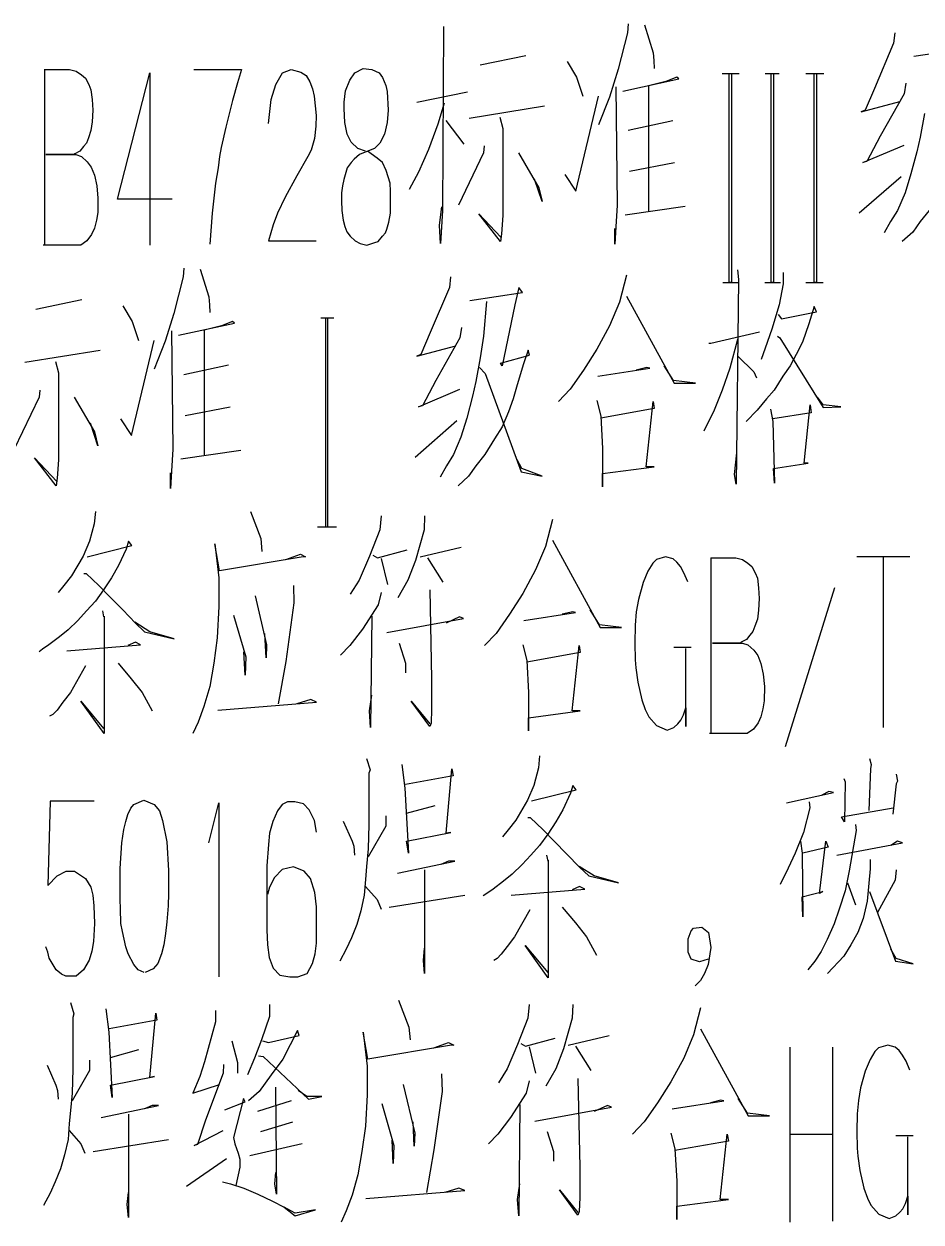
# Model space of a CAD drawing. Extents: x 0 to 2376, y 0 to 3364.
# Drawn here: x 1775.2 to 1856, y 3142.8 to 3250.7 of the extents above; entities that cross this region are included whole.
import ezdxf

# ---------------------------------------------------------------- set-up
doc = ezdxf.new("R2010")
doc.units = 0
doc.header["$MEASUREMENT"] = 0
doc.layers.add('6', color=7, linetype='Continuous')
doc.layers.add('8', color=7, linetype='Continuous')

# ---------------------------------------------------------------- blocks, each defined once
blk = doc.blocks.new('BLKENT139')
at = {"layer": '8', "color": 2, "linetype": 'Continuous'}
for p, q in [((1812.99, 3250.48), (1812.89, 3233.93)), ((1829.57, 3249.93), (1828.73, 3246.64)), ((1829.62, 3250.72), (1829.57, 3249.93)), ((1831.08, 3250.64), (1831.87, 3248.13)), ((1853.62, 3249.93), (1853.52, 3248.99)), ((1853.52, 3248.99), (1851.79, 3244.91)), ((1816.29, 3247.03), (1820.42, 3247.89)), ((1831.87, 3248.13), (1831.92, 3247.42)), ((1855.35, 3247.81), (1860.1, 3248.52)), ((1777.05, 3246.63), (1779.32, 3246.63)), ((1777.1, 3230.79), (1777.1, 3246.63)), ((1779.32, 3246.63), (1779.92, 3246.47)), ((1790.51, 3246.63), (1794.82, 3246.63)), ((1794.82, 3246.63), (1794.46, 3245.43)), ((1798.51, 3246.31), (1799.27, 3246.63)), ((1799.27, 3246.63), (1800.16, 3246.39)), ((1805.02, 3246.31), (1805.75, 3246.71)), ((1805.75, 3246.71), (1806.54, 3246.63)), ((1806.54, 3246.63), (1807.19, 3246.31)), ((1824.13, 3247.34), (1824.97, 3245.93)), ((1828.73, 3246.64), (1827.95, 3244.13)), ((1831.92, 3247.42), (1831.97, 3246.72)), ((1779.92, 3246.47), (1780.39, 3246.15)), ((1780.39, 3246.15), (1780.76, 3245.83)), ((1780.76, 3245.83), (1781.05, 3245.27)), ((1783.63, 3234.95), (1786.56, 3246.31)), ((1786.56, 3246.31), (1786.56, 3230.79)), ((1797.91, 3245.27), (1798.51, 3246.31)), ((1800.16, 3246.39), (1800.63, 3246.07)), ((1800.63, 3246.07), (1800.97, 3245.51)), ((1800.97, 3245.51), (1801.2, 3244.87)), ((1804.18, 3244.71), (1804.55, 3245.67)), ((1804.55, 3245.67), (1805.02, 3246.31)), ((1807.19, 3246.31), (1807.5, 3245.91)), ((1807.5, 3245.91), (1807.79, 3245.19)), ((1824.97, 3245.93), (1825.54, 3244.21)), ((1829.15, 3244.68), (1834.17, 3245.77)), ((1833.02, 3245.54), (1831.45, 3245.15)), ((1834.01, 3245.93), (1833.02, 3245.54)), ((1834.17, 3245.77), (1834.01, 3245.93)), ((1839.61, 3246.23), (1838.09, 3246.23)), ((1838.72, 3227.43), (1838.72, 3246.23)), ((1838.93, 3246.23), (1838.93, 3227.43)), ((1843.22, 3246.23), (1841.96, 3246.23)), ((1842.48, 3227.43), (1842.48, 3246.23)), ((1842.69, 3246.23), (1842.69, 3227.43)), ((1847.24, 3246.23), (1845.62, 3246.23)), ((1846.35, 3227.43), (1846.35, 3246.23)), ((1846.56, 3246.23), (1846.56, 3227.43)), ((1781.05, 3245.27), (1781.25, 3244.79)), ((1781.25, 3244.79), (1781.36, 3243.91)), ((1794.46, 3245.43), (1794.01, 3243.83)), ((1797.49, 3243.91), (1797.91, 3245.27)), ((1801.2, 3244.87), (1801.36, 3244.23)), ((1804.05, 3243.67), (1804.18, 3244.71)), ((1807.79, 3245.19), (1807.92, 3244.63)), ((1807.92, 3244.63), (1808, 3242.95)), ((1810.59, 3243.66), (1815.14, 3244.6)), ((1828.52, 3245.07), (1828.63, 3234.4)), ((1831.45, 3245.15), (1831.45, 3233.85)), ((1851.79, 3244.91), (1850.95, 3242.95)), ((1854.46, 3244.44), (1852.31, 3240.6)), ((1854.61, 3245.38), (1854.46, 3244.44)), ((1781.36, 3243.91), (1781.41, 3242.95)), ((1794.01, 3243.83), (1793.39, 3241.43)), ((1797.23, 3241.75), (1797.49, 3243.91)), ((1801.36, 3244.23), (1801.54, 3242.47)), ((1804.05, 3243.11), (1804.05, 3243.67)), ((1813.05, 3243.58), (1812.47, 3241.7)), ((1815.29, 3242.24), (1822.09, 3243.34)), ((1824.91, 3235.66), (1826.95, 3244.21)), ((1827.95, 3244.13), (1826.95, 3241.62)), ((1850.59, 3242.79), (1854.09, 3243.73)), ((1781.41, 3242.95), (1781.36, 3241.91)), ((1801.54, 3242.47), (1801.49, 3241.51)), ((1804.1, 3241.83), (1804.05, 3243.11)), ((1808, 3242.95), (1807.92, 3241.83)), ((1818.06, 3242.32), (1818.33, 3241.3)), ((1850.95, 3242.95), (1850.59, 3242.79)), ((1856.29, 3242.64), (1855.92, 3240.52)), ((1781.36, 3241.91), (1781.25, 3241.11)), ((1793.39, 3241.43), (1792.99, 3239.59)), ((1801.49, 3241.51), (1801.39, 3240.39)), ((1804.31, 3240.79), (1804.1, 3241.83)), ((1807.92, 3241.83), (1807.69, 3240.79)), ((1812.47, 3241.7), (1811.63, 3239.42)), ((1813.2, 3242.01), (1814.82, 3239.89)), ((1818.33, 3241.3), (1818.33, 3233.46)), ((1829.62, 3241.15), (1833.65, 3242.01)), ((1781.02, 3240.47), (1780.84, 3239.99)), ((1781.25, 3241.11), (1781.02, 3240.47)), ((1801.39, 3240.39), (1801.07, 3239.35)), ((1804.68, 3240.07), (1804.31, 3240.79)), ((1805.28, 3239.51), (1804.68, 3240.07)), ((1807.69, 3240.79), (1807.27, 3239.99)), ((1852.31, 3240.6), (1851.11, 3238.32)), ((1855.92, 3240.52), (1855.61, 3239.19)), ((1779.79, 3239.03), (1779.71, 3238.95)), ((1780.26, 3239.27), (1779.79, 3239.03)), ((1780.57, 3239.67), (1780.26, 3239.27)), ((1780.84, 3239.99), (1780.57, 3239.67)), ((1792.99, 3239.59), (1792.84, 3238.79)), ((1801.07, 3239.35), (1800.78, 3238.79)), ((1805.96, 3239.27), (1805.28, 3239.51)), ((1806.4, 3239.35), (1805.44, 3238.95)), ((1807.03, 3238.63), (1806.14, 3239.27)), ((1806.77, 3239.51), (1806.4, 3239.35)), ((1807.27, 3239.99), (1806.77, 3239.51)), ((1811.63, 3239.42), (1810.74, 3237.38)), ((1816.6, 3239.11), (1814.35, 3234.4)), ((1816.65, 3239.73), (1816.6, 3239.11)), ((1819.74, 3239.11), (1821.57, 3235.97)), ((1850.74, 3238.24), (1854.46, 3239.81)), ((1855.61, 3239.19), (1855.08, 3237.22)), ((1779.71, 3238.95), (1777.2, 3238.95)), ((1777.2, 3238.95), (1779.9, 3238.95)), ((1779.9, 3238.95), (1780.39, 3238.79)), ((1780.39, 3238.79), (1780.91, 3238.31)), ((1780.91, 3238.31), (1781.28, 3237.83)), ((1792.84, 3238.79), (1792.71, 3237.75)), ((1800.78, 3238.79), (1799.79, 3237.03)), ((1804.68, 3238.23), (1804.31, 3237.75)), ((1804.94, 3238.55), (1804.68, 3238.23)), ((1805.44, 3238.95), (1804.94, 3238.55)), ((1807.5, 3238.23), (1807.03, 3238.63)), ((1807.82, 3237.51), (1807.5, 3238.23)), ((1829.73, 3237.46), (1833.8, 3238.24)), ((1851.11, 3238.32), (1850.74, 3238.24)), ((1781.28, 3237.83), (1781.57, 3237.11)), ((1781.57, 3237.11), (1781.78, 3236.15)), ((1792.71, 3237.75), (1792.47, 3236.39)), ((1799.79, 3237.03), (1798.74, 3235.11)), ((1804.31, 3237.75), (1804.03, 3236.71)), ((1808.18, 3236.39), (1807.82, 3237.51)), ((1810.74, 3237.38), (1809.91, 3235.81)), ((1823.92, 3237.15), (1824.91, 3235.66)), ((1850.43, 3233.7), (1854.2, 3236.99)), ((1855.08, 3237.22), (1854.56, 3235.5)), ((1781.78, 3236.15), (1781.88, 3235.03)), ((1792.47, 3236.39), (1792.31, 3235.03)), ((1803.9, 3236.15), (1803.82, 3235.51)), ((1804.03, 3236.71), (1803.9, 3236.15)), ((1808.23, 3235.67), (1808.18, 3236.39)), ((1821.88, 3234.72), (1821.2, 3236.75)), ((1821.57, 3235.97), (1821.88, 3234.72)), ((1781.88, 3235.03), (1781.86, 3233.75)), ((1788.57, 3234.95), (1783.63, 3234.95)), ((1792.31, 3235.03), (1792.16, 3233.67)), ((1798.74, 3235.11), (1798.04, 3233.67)), ((1803.82, 3235.51), (1803.82, 3234.79)), ((1803.82, 3234.79), (1803.84, 3233.91)), ((1808.23, 3234.63), (1808.23, 3235.67)), ((1854.56, 3235.5), (1853.88, 3233.93)), ((1781.86, 3233.75), (1781.75, 3233.03)), ((1792.16, 3233.67), (1791.95, 3230.87)), ((1798.04, 3233.67), (1797.65, 3232.63)), ((1803.84, 3233.91), (1803.95, 3233.03)), ((1808.08, 3232.87), (1808.23, 3233.67)), ((1808.23, 3233.67), (1808.23, 3234.63)), ((1812.63, 3232.6), (1812.84, 3234.24)), ((1812.89, 3233.93), (1812.73, 3230.95)), ((1818.12, 3231.11), (1816.18, 3233.62)), ((1816.18, 3233.62), (1818.17, 3231.5)), ((1828.63, 3234.4), (1828.52, 3232.44)), ((1829.36, 3233.54), (1834.74, 3234.32)), ((1853.88, 3233.93), (1853.25, 3232.91)), ((1856.71, 3233.93), (1855.92, 3232.91)), ((1781.75, 3233.03), (1781.57, 3232.31)), ((1797.65, 3232.63), (1797.23, 3231.19)), ((1803.95, 3233.03), (1804.1, 3232.47)), ((1807.9, 3232.23), (1808.08, 3232.87)), ((1812.73, 3230.95), (1812.63, 3232.6)), ((1818.33, 3233.46), (1818.22, 3231.81)), ((1853.25, 3232.91), (1852.68, 3231.89)), ((1855.92, 3232.91), (1855.24, 3231.97)), ((1781.31, 3231.75), (1780.89, 3231.19)), ((1781.57, 3232.31), (1781.31, 3231.75)), ((1804.1, 3232.47), (1804.29, 3231.99)), ((1804.29, 3231.99), (1804.6, 3231.59)), ((1804.6, 3231.59), (1805.05, 3231.19)), ((1807.11, 3231.11), (1807.5, 3231.59)), ((1807.5, 3231.59), (1807.76, 3231.91)), ((1807.76, 3231.91), (1807.9, 3232.23)), ((1818.22, 3231.81), (1818.12, 3231.11)), ((1828.52, 3232.44), (1828.42, 3230.87)), ((1828.42, 3230.87), (1828.42, 3232.28)), ((1855.24, 3231.97), (1854.3, 3231.11)), ((1780.34, 3230.79), (1776.94, 3230.79)), ((1780.89, 3231.19), (1780.34, 3230.79)), ((1797.23, 3231.19), (1801.54, 3231.19)), ((1805.05, 3231.19), (1805.49, 3230.95)), ((1805.49, 3230.95), (1806.09, 3230.79)), ((1806.09, 3230.79), (1806.82, 3231.03)), ((1806.82, 3231.03), (1807.11, 3231.11)), ((1789.62, 3228.72), (1789.57, 3227.93)), ((1791.08, 3228.64), (1791.87, 3226.13)), ((1839.45, 3228.56), (1839.56, 3227.7)), ((1843.58, 3228.32), (1843.58, 3227.3)), ((1789.57, 3227.93), (1788.73, 3224.64)), ((1813.62, 3227.93), (1813.52, 3226.99)), ((1829.46, 3228.09), (1828.84, 3225.66)), ((1838.14, 3227.43), (1839.56, 3227.43)), ((1838.93, 3227.43), (1838.72, 3227.43)), ((1839.56, 3227.7), (1839.35, 3209.26)), ((1841.91, 3227.43), (1843.32, 3227.43)), ((1842.69, 3227.43), (1842.48, 3227.43)), ((1843.58, 3227.3), (1843.22, 3225.42)), ((1845.62, 3227.43), (1847.19, 3227.43)), ((1846.56, 3227.43), (1846.35, 3227.43)), ((1791.87, 3226.13), (1791.92, 3225.42)), ((1813.52, 3226.99), (1811.79, 3222.91)), ((1815.35, 3225.81), (1820.1, 3226.52)), ((1819.79, 3226.99), (1819.42, 3225.42)), ((1820.1, 3226.52), (1819.79, 3226.99)), ((1829.46, 3226.21), (1833.75, 3218.36)), ((1776.29, 3225.03), (1780.42, 3225.89)), ((1784.13, 3225.34), (1784.97, 3223.93)), ((1791.92, 3225.42), (1791.97, 3224.72)), ((1816.86, 3225.73), (1816.6, 3222.6)), ((1819.42, 3225.42), (1818.27, 3219.93)), ((1828.84, 3225.66), (1827.95, 3223.54)), ((1843.22, 3225.42), (1842.54, 3223.22)), ((1846.35, 3225.26), (1845.88, 3223.7)), ((1846.56, 3224.79), (1846.35, 3225.26)), ((1784.97, 3223.93), (1785.54, 3222.21)), ((1788.73, 3224.64), (1787.95, 3222.13)), ((1794.01, 3223.93), (1793.02, 3223.54)), ((1794.17, 3223.77), (1794.01, 3223.93)), ((1803.11, 3224.23), (1801.96, 3224.23)), ((1802.38, 3224.23), (1802.38, 3205.43)), ((1802.59, 3205.43), (1802.59, 3224.23)), ((1843.11, 3224.56), (1843.42, 3224.17)), ((1843.42, 3224.17), (1846.56, 3224.79)), ((1788.52, 3223.07), (1788.63, 3212.4)), ((1789.15, 3222.68), (1794.17, 3223.77)), ((1793.02, 3223.54), (1791.45, 3223.15)), ((1791.45, 3223.15), (1791.45, 3211.85)), ((1811.79, 3222.91), (1810.95, 3220.95)), ((1814.61, 3223.38), (1814.46, 3222.44)), ((1827.95, 3223.54), (1826.8, 3221.42)), ((1837.05, 3221.97), (1841.44, 3222.99)), ((1842.54, 3223.22), (1841.96, 3221.5)), ((1845.88, 3223.7), (1845.31, 3222.05)), ((1784.91, 3213.66), (1786.95, 3222.21)), ((1787.95, 3222.13), (1786.95, 3219.62)), ((1810.59, 3220.79), (1814.09, 3221.73)), ((1814.46, 3222.44), (1812.31, 3218.6)), ((1816.6, 3222.6), (1816.29, 3220.64)), ((1836.89, 3221.97), (1837.05, 3221.97)), ((1839.45, 3222.28), (1838.77, 3219.7)), ((1843.06, 3222.6), (1843.27, 3222.44)), ((1843.27, 3222.44), (1847.19, 3216.17)), ((1845.31, 3222.05), (1844.73, 3220.95)), ((1775.29, 3220.24), (1782.09, 3221.34)), ((1810.95, 3220.95), (1810.59, 3220.79)), ((1816.29, 3220.64), (1815.92, 3218.52)), ((1818.12, 3220.17), (1820.73, 3220.87)), ((1820.63, 3221.34), (1820.21, 3220.09)), ((1820.73, 3220.87), (1820.63, 3221.34)), ((1826.8, 3221.42), (1825.59, 3219.54)), ((1839.5, 3220.79), (1840.92, 3219.38)), ((1841.96, 3221.5), (1841.59, 3220.48)), ((1844.73, 3220.95), (1844.21, 3219.93)), ((1778.07, 3220.32), (1778.33, 3219.3)), ((1789.62, 3219.15), (1793.65, 3220.01)), ((1816.24, 3219.77), (1816.76, 3219.22)), ((1818.27, 3219.93), (1818.12, 3220.17)), ((1820.21, 3220.09), (1819.63, 3218.21)), ((1826.9, 3218.99), (1831.56, 3219.7)), ((1831.29, 3219.77), (1830.35, 3219.54)), ((1831.56, 3219.7), (1831.29, 3219.77)), ((1833.7, 3218.6), (1832.86, 3219.93)), ((1838.77, 3219.7), (1838.09, 3217.73)), ((1844.21, 3219.93), (1843.53, 3218.99)), ((1778.33, 3219.3), (1778.33, 3211.46)), ((1812.31, 3218.6), (1811.11, 3216.32)), ((1815.92, 3218.52), (1815.61, 3217.19)), ((1816.76, 3219.22), (1820, 3210.36)), ((1825.59, 3219.54), (1824.39, 3217.81)), ((1835.69, 3218.36), (1833.7, 3218.6)), ((1840.92, 3219.38), (1841.18, 3218.83)), ((1843.53, 3218.99), (1842.75, 3217.73)), ((1776.65, 3217.73), (1776.6, 3217.11)), ((1810.74, 3216.24), (1814.46, 3217.81)), ((1819.63, 3218.21), (1819.27, 3216.95)), ((1824.39, 3217.81), (1823.35, 3216.72)), ((1833.75, 3218.36), (1835.69, 3218.36)), ((1838.09, 3217.73), (1837.36, 3215.93)), ((1842.75, 3217.73), (1842.07, 3216.95)), ((1776.6, 3217.11), (1774.35, 3212.4)), ((1779.74, 3217.11), (1781.57, 3213.97)), ((1811.11, 3216.32), (1810.74, 3216.24)), ((1815.61, 3217.19), (1815.08, 3215.22)), ((1819.27, 3216.95), (1818.85, 3215.77)), ((1826.8, 3216.79), (1827.16, 3215.38)), ((1831.24, 3210.83), (1831.87, 3216.72)), ((1831.87, 3216.72), (1831.97, 3216.09)), ((1842.07, 3216.95), (1841.23, 3215.93)), ((1845.46, 3211.15), (1845.99, 3216.4)), ((1845.99, 3216.4), (1846.09, 3215.7)), ((1847.19, 3216.4), (1846.67, 3217.11)), ((1848.76, 3216.24), (1847.19, 3216.4)), ((1789.73, 3215.46), (1793.8, 3216.24)), ((1818.85, 3215.77), (1818.27, 3214.44)), ((1831.97, 3216.09), (1827.16, 3215.22)), ((1827.16, 3215.38), (1827.32, 3212.48)), ((1837.36, 3215.93), (1836.42, 3214.05)), ((1841.23, 3215.93), (1840.24, 3214.91)), ((1842.43, 3216.01), (1842.64, 3214.91)), ((1846.09, 3215.7), (1842.64, 3215.15)), ((1847.19, 3216.17), (1848.76, 3216.24)), ((1781.88, 3212.72), (1781.2, 3214.75)), ((1783.92, 3215.15), (1784.91, 3213.66)), ((1810.43, 3211.7), (1814.2, 3214.99)), ((1815.08, 3215.22), (1814.56, 3213.5)), ((1818.27, 3214.44), (1817.59, 3213.34)), ((1842.64, 3214.91), (1842.8, 3209.34)), ((1781.57, 3213.97), (1781.88, 3212.72)), ((1814.56, 3213.5), (1813.88, 3211.93)), ((1817.59, 3213.34), (1816.71, 3211.93)), ((1788.63, 3212.4), (1788.52, 3210.44)), ((1789.36, 3211.54), (1794.74, 3212.32)), ((1827.32, 3212.48), (1827.32, 3209.03)), ((1839.19, 3210.13), (1839.4, 3212.09)), ((1778.12, 3209.11), (1776.18, 3211.62)), ((1776.18, 3211.62), (1778.17, 3209.5)), ((1778.33, 3211.46), (1778.22, 3209.81)), ((1813.88, 3211.93), (1813.25, 3210.91)), ((1816.71, 3211.93), (1815.92, 3210.91)), ((1820.05, 3210.68), (1819.63, 3211.46)), ((1842.69, 3210.68), (1845.83, 3211.15)), ((1845.83, 3211.15), (1845.46, 3211.15)), ((1788.52, 3210.44), (1788.42, 3208.87)), ((1788.42, 3208.87), (1788.42, 3210.28)), ((1813.25, 3210.91), (1812.68, 3209.89)), ((1815.24, 3209.97), (1814.3, 3209.11)), ((1815.92, 3210.91), (1815.24, 3209.97)), ((1820, 3210.36), (1821.88, 3209.97)), ((1821.88, 3209.97), (1820.05, 3210.68)), ((1827.32, 3210.21), (1831.97, 3210.83)), ((1827.32, 3209.03), (1827.32, 3210.21)), ((1831.97, 3210.83), (1831.24, 3210.83)), ((1839.35, 3209.26), (1839.19, 3210.13)), ((1842.8, 3209.34), (1842.69, 3210.68)), ((1778.22, 3209.81), (1778.12, 3209.11)), ((1781.65, 3206.79), (1781.54, 3205.7)), ((1795.61, 3206.79), (1796.55, 3204.36)), ((1781.54, 3205.7), (1781.12, 3204.13)), ((1807.37, 3206.4), (1807.27, 3205.15)), ((1811.29, 3206.4), (1811.24, 3205.15)), ((1822.8, 3206.09), (1822.17, 3203.66)), ((1801.65, 3205.43), (1803.37, 3205.43)), ((1807.27, 3205.15), (1806.33, 3202.79)), ((1811.24, 3205.15), (1810.46, 3202.4)), ((1781.12, 3204.13), (1780.55, 3202.79)), ((1780.92, 3202.72), (1784.94, 3203.73)), ((1784.42, 3203.42), (1783.74, 3201.93)), ((1784.63, 3204.13), (1784.42, 3203.42)), ((1784.94, 3203.73), (1784.63, 3204.13)), ((1792.84, 3201.46), (1792.42, 3203.89)), ((1792.42, 3203.89), (1792.78, 3200.83)), ((1796.55, 3204.36), (1796.65, 3203.19)), ((1810.88, 3202.72), (1814.59, 3203.58)), ((1822.17, 3203.66), (1821.28, 3201.54)), ((1822.8, 3204.21), (1827.09, 3196.36)), ((1780.55, 3202.79), (1779.5, 3200.99)), ((1800.37, 3202.72), (1792.84, 3201.46)), ((1798.8, 3202.48), (1800.11, 3202.95)), ((1800.11, 3202.95), (1800.58, 3202.72)), ((1800.58, 3202.72), (1800.37, 3202.72)), ((1806.33, 3202.79), (1805.39, 3200.6)), ((1806.64, 3202.87), (1807.06, 3202.64)), ((1807.06, 3202.64), (1809.73, 3203.34)), ((1807.37, 3202.56), (1807.95, 3200.21)), ((1810.46, 3202.4), (1809.78, 3200.6)), ((1811.56, 3202.64), (1812.92, 3200.44)), ((1832.16, 3202.47), (1831.84, 3202.15)), ((1832.99, 3202.71), (1832.16, 3202.47)), ((1833.67, 3202.55), (1832.99, 3202.71)), ((1834.01, 3202.23), (1833.67, 3202.55)), ((1837.05, 3202.63), (1839.32, 3202.63)), ((1837.1, 3186.79), (1837.1, 3202.63)), ((1839.32, 3202.63), (1839.92, 3202.47)), ((1839.92, 3202.47), (1840.39, 3202.15)), ((1854.98, 3202.71), (1850.2, 3202.71)), ((1852.58, 3202.71), (1852.58, 3187.35)), ((1780.6, 3201.22), (1780.81, 3201.22)), ((1780.81, 3201.22), (1781.96, 3200.13)), ((1783.74, 3201.93), (1783.11, 3200.83)), ((1821.28, 3201.54), (1820.13, 3199.42)), ((1831.4, 3201.43), (1830.96, 3200.39)), ((1831.84, 3202.15), (1831.4, 3201.43)), ((1834.33, 3201.83), (1834.01, 3202.23)), ((1834.64, 3201.27), (1834.33, 3201.83)), ((1834.98, 3200.47), (1834.64, 3201.27)), ((1840.39, 3202.15), (1840.76, 3201.83)), ((1840.76, 3201.83), (1841.05, 3201.27)), ((1841.05, 3201.27), (1841.26, 3200.79)), ((1778.82, 3200.13), (1778.3, 3199.5)), ((1779.5, 3200.99), (1778.82, 3200.13)), ((1781.96, 3200.13), (1782.95, 3199.11)), ((1783.11, 3200.83), (1782.38, 3199.73)), ((1792.78, 3200.83), (1792.78, 3198.24)), ((1799.48, 3200.13), (1799.53, 3198.56)), ((1805.39, 3200.6), (1804.6, 3199.34)), ((1809.78, 3200.6), (1808.89, 3199.03)), ((1830.96, 3200.39), (1830.54, 3198.87)), ((1841.26, 3200.79), (1841.36, 3199.91)), ((1782.38, 3199.73), (1781.65, 3198.72)), ((1782.95, 3199.11), (1784.11, 3197.93)), ((1796.03, 3199.19), (1797.07, 3194.79)), ((1807.37, 3199.5), (1807.11, 3198.4)), ((1811.77, 3199.73), (1811.92, 3191.73)), ((1820.13, 3199.42), (1818.93, 3197.54)), ((1841.36, 3199.91), (1841.41, 3198.95)), ((1848.21, 3199.91), (1843.74, 3185.59)), ((1781.65, 3198.72), (1780.86, 3197.85)), ((1792.78, 3198.24), (1792.63, 3195.42)), ((1799.53, 3198.56), (1798.8, 3193.3)), ((1807.11, 3198.4), (1805.7, 3196.21)), ((1830.54, 3198.87), (1830.35, 3197.75)), ((1841.41, 3198.95), (1841.36, 3197.91)), ((1780.08, 3196.99), (1779.19, 3196.13)), ((1780.86, 3197.85), (1780.08, 3196.99)), ((1782.28, 3197.85), (1782.38, 3197.3)), ((1782.43, 3197.38), (1782.43, 3186.79)), ((1784.11, 3197.93), (1785.26, 3196.75)), ((1794.09, 3197.46), (1795.19, 3193.7)), ((1806.54, 3197.38), (1806.43, 3187.34)), ((1807.9, 3195.89), (1814.8, 3197.15)), ((1814.43, 3197.3), (1813.23, 3196.75)), ((1814.8, 3197.15), (1814.43, 3197.3)), ((1818.93, 3197.54), (1817.73, 3195.81)), ((1820.24, 3196.99), (1824.89, 3197.7)), ((1824.63, 3197.77), (1823.69, 3197.54)), ((1824.89, 3197.7), (1824.63, 3197.77)), ((1827.03, 3196.6), (1826.2, 3197.93)), ((1830.35, 3197.75), (1830.25, 3196.55)), ((1841.26, 3197.11), (1841.02, 3196.47)), ((1841.36, 3197.91), (1841.26, 3197.11)), ((1779.19, 3196.13), (1778.41, 3195.5)), ((1786.56, 3195.97), (1785.2, 3196.83)), ((1785.26, 3196.75), (1786.09, 3195.97)), ((1786.09, 3195.97), (1788.76, 3195.34)), ((1788.76, 3195.34), (1786.56, 3195.97)), ((1797.02, 3193.62), (1796.92, 3195.81)), ((1805.7, 3196.21), (1804.55, 3194.72)), ((1817.73, 3195.81), (1816.68, 3194.72)), ((1829.02, 3196.36), (1827.03, 3196.6)), ((1827.09, 3196.36), (1829.02, 3196.36)), ((1830.25, 3196.55), (1830.22, 3194.95)), ((1840.84, 3195.99), (1840.58, 3195.67)), ((1841.02, 3196.47), (1840.84, 3195.99)), ((1777.46, 3194.79), (1776.89, 3194.4)), ((1778.41, 3195.5), (1777.46, 3194.79)), ((1779.09, 3194.24), (1785.73, 3194.79)), ((1785.26, 3195.03), (1784.58, 3194.72)), ((1785.73, 3194.79), (1785.26, 3195.03)), ((1792.63, 3195.42), (1792.31, 3193.15)), ((1797.07, 3194.79), (1797.02, 3193.62)), ((1808.99, 3194.95), (1809.57, 3193.15)), ((1820.13, 3194.79), (1820.5, 3193.38)), ((1830.22, 3194.95), (1830.25, 3193.43)), ((1839.71, 3194.95), (1837.2, 3194.95)), ((1837.2, 3194.95), (1839.9, 3194.95)), ((1839.79, 3195.03), (1839.71, 3194.95)), ((1840.26, 3195.27), (1839.79, 3195.03)), ((1839.9, 3194.95), (1840.39, 3194.79)), ((1840.58, 3195.67), (1840.26, 3195.27)), ((1840.39, 3194.79), (1840.92, 3194.31)), ((1776.89, 3194.4), (1776.58, 3194.17)), ((1795.14, 3192.05), (1795.03, 3194.17)), ((1795.19, 3193.7), (1795.14, 3192.05)), ((1804.55, 3194.72), (1803.71, 3193.85)), ((1825.31, 3194.09), (1820.5, 3193.22)), ((1824.58, 3188.83), (1825.2, 3194.72)), ((1825.2, 3194.72), (1825.31, 3194.09)), ((1835.29, 3194.55), (1833.73, 3194.55)), ((1834.8, 3187.43), (1834.8, 3194.47)), ((1840.92, 3194.31), (1841.28, 3193.83)), ((1841.28, 3193.83), (1841.57, 3193.11)), ((1780.76, 3192.91), (1779.4, 3190.48)), ((1783.69, 3193.15), (1784.89, 3191.73)), ((1792.31, 3193.15), (1791.95, 3191.03)), ((1798.8, 3193.3), (1798.12, 3189.46)), ((1809.57, 3193.15), (1809.57, 3192.28)), ((1820.5, 3193.38), (1820.65, 3190.48)), ((1830.25, 3193.43), (1830.3, 3192.71)), ((1830.3, 3192.71), (1830.48, 3191.43)), ((1841.57, 3193.11), (1841.78, 3192.15)), ((1784.89, 3191.73), (1785.88, 3190.48)), ((1811.92, 3191.73), (1811.92, 3188.99)), ((1841.78, 3192.15), (1841.88, 3191.03)), ((1779.4, 3190.48), (1778.72, 3189.62)), ((1785.88, 3190.48), (1786.77, 3188.83)), ((1791.95, 3191.03), (1791.43, 3189.22)), ((1820.65, 3190.48), (1820.65, 3187.03)), ((1830.48, 3191.43), (1830.85, 3189.83)), ((1841.88, 3191.03), (1841.86, 3189.75)), ((1778.72, 3189.62), (1778.2, 3188.91)), ((1782.43, 3186.79), (1780.34, 3189.7)), ((1780.34, 3189.7), (1782.38, 3187.26)), ((1792.68, 3188.91), (1801.57, 3189.62)), ((1801.05, 3189.85), (1799.79, 3189.46)), ((1801.57, 3189.62), (1801.05, 3189.85)), ((1806.33, 3188.83), (1806.54, 3190.24)), ((1811.77, 3187.42), (1810.09, 3189.7)), ((1810.09, 3189.7), (1811.77, 3187.66)), ((1830.85, 3189.83), (1831.16, 3188.95)), ((1841.86, 3189.75), (1841.75, 3189.03)), ((1777.83, 3188.52), (1777.52, 3188.36)), ((1778.2, 3188.91), (1777.83, 3188.52)), ((1791.43, 3189.22), (1790.9, 3187.81)), ((1806.43, 3187.34), (1806.33, 3188.83)), ((1811.92, 3188.99), (1811.87, 3187.73)), ((1820.65, 3188.21), (1825.31, 3188.83)), ((1825.31, 3188.83), (1824.58, 3188.83)), ((1831.16, 3188.95), (1831.48, 3188.31)), ((1831.48, 3188.31), (1832.18, 3187.51)), ((1834.35, 3187.99), (1834.59, 3188.47)), ((1834.59, 3188.47), (1834.8, 3189.11)), ((1834.8, 3189.11), (1834.8, 3187.43)), ((1841.57, 3188.31), (1841.31, 3187.75)), ((1841.75, 3189.03), (1841.57, 3188.31)), ((1790.9, 3187.81), (1790.43, 3186.79)), ((1811.87, 3187.73), (1811.77, 3187.42)), ((1820.65, 3187.03), (1820.65, 3188.21)), ((1832.18, 3187.51), (1833.13, 3187.11)), ((1833.13, 3187.11), (1833.73, 3187.35)), ((1833.73, 3187.35), (1834.09, 3187.67)), ((1834.09, 3187.67), (1834.35, 3187.99)), ((1840.89, 3187.19), (1840.34, 3186.79)), ((1841.31, 3187.75), (1840.89, 3187.19)), ((1840.34, 3186.79), (1836.94, 3186.79)), ((1806.07, 3184.56), (1806.38, 3183.54)), ((1809.25, 3184.01), (1809.52, 3181.89)), ((1821.65, 3184.79), (1821.54, 3183.7)), ((1851.35, 3184.56), (1851.5, 3184.01)), ((1851.5, 3184.01), (1851.45, 3183.62)), ((1806.38, 3183.54), (1806.27, 3183.22)), ((1806.27, 3183.22), (1806.27, 3178.6)), ((1813.86, 3182.99), (1809.57, 3182.21)), ((1813.23, 3177.81), (1813.75, 3183.62)), ((1813.75, 3183.62), (1813.86, 3182.99)), ((1821.54, 3183.7), (1821.12, 3182.13)), ((1851.45, 3183.62), (1851.29, 3179.85)), ((1853.75, 3183.15), (1853.86, 3182.52)), ((1809.52, 3181.89), (1809.83, 3176.01)), ((1821.12, 3182.13), (1820.55, 3180.79)), ((1824.63, 3182.13), (1824.42, 3181.42)), ((1824.94, 3181.73), (1824.63, 3182.13)), ((1849.05, 3182.75), (1849.15, 3182.44)), ((1849.15, 3182.44), (1849.1, 3178.83)), ((1853.75, 3182.28), (1853.44, 3179.54)), ((1853.86, 3182.52), (1853.75, 3182.28)), ((1777.57, 3180.71), (1777.36, 3173.11)), ((1781.54, 3180.71), (1777.57, 3180.71)), ((1785.12, 3180.39), (1786.01, 3180.79)), ((1786.01, 3180.79), (1786.95, 3180.39)), ((1820.55, 3180.79), (1819.5, 3178.99)), ((1820.91, 3180.72), (1824.94, 3181.73)), ((1824.42, 3181.42), (1823.74, 3179.93)), ((1843.87, 3180.56), (1848.1, 3181.5)), ((1847.69, 3181.58), (1847.06, 3181.26)), ((1848.1, 3181.5), (1847.69, 3181.58)), ((1784.58, 3179.51), (1784.86, 3180.07)), ((1784.86, 3180.07), (1785.12, 3180.39)), ((1786.95, 3180.39), (1787.42, 3179.83)), ((1787.42, 3179.83), (1787.71, 3178.95)), ((1791.87, 3176.95), (1792.76, 3180.55)), ((1792.76, 3180.55), (1792.76, 3164.87)), ((1798.04, 3179.83), (1797.62, 3178.87)), ((1798.46, 3180.39), (1798.04, 3179.83)), ((1798.95, 3180.63), (1798.46, 3180.39)), ((1799.61, 3180.63), (1798.95, 3180.63)), ((1800.39, 3180.47), (1799.61, 3180.63)), ((1800.91, 3179.91), (1800.39, 3180.47)), ((1801.39, 3178.95), (1800.91, 3179.91)), ((1809.67, 3179.62), (1812.24, 3180.32)), ((1823.74, 3179.93), (1823.11, 3178.83)), ((1845.96, 3180.09), (1845.39, 3177.89)), ((1845.91, 3180.64), (1845.96, 3180.09)), ((1848.84, 3179.3), (1853.49, 3180.09)), ((1784.21, 3178.15), (1784.39, 3178.87)), ((1784.39, 3178.87), (1784.58, 3179.51)), ((1787.71, 3178.95), (1788.08, 3177.03)), ((1797.62, 3178.87), (1797.33, 3177.83)), ((1801.57, 3177.91), (1801.39, 3178.95)), ((1803.97, 3178.91), (1804.76, 3177.11)), ((1806.27, 3178.6), (1806.22, 3176.4)), ((1807.79, 3179.38), (1807.79, 3178.44)), ((1819.5, 3178.99), (1818.82, 3178.13)), ((1820.6, 3179.22), (1820.81, 3179.22)), ((1820.81, 3179.22), (1821.96, 3178.13)), ((1823.11, 3178.83), (1822.38, 3177.73)), ((1849.1, 3178.83), (1848.84, 3179.3)), ((1850.09, 3178.6), (1850.14, 3178.05)), ((1784.03, 3176.95), (1784.21, 3178.15)), ((1797.33, 3177.83), (1797.25, 3176.79)), ((1807.79, 3178.44), (1806.22, 3175.7)), ((1809.67, 3177.11), (1813.65, 3177.89)), ((1813.65, 3177.89), (1813.23, 3177.81)), ((1818.82, 3178.13), (1818.3, 3177.5)), ((1822.38, 3177.73), (1821.65, 3176.72)), ((1821.96, 3178.13), (1822.95, 3177.11)), ((1845.39, 3177.89), (1844.65, 3176.01)), ((1850.14, 3178.05), (1849.52, 3174.44)), ((1783.87, 3174.63), (1784.03, 3176.95)), ((1788.08, 3177.03), (1788.24, 3174.47)), ((1797.25, 3176.79), (1797.1, 3174.87)), ((1804.76, 3177.11), (1804.91, 3176.64)), ((1804.91, 3176.64), (1804.97, 3175.85)), ((1806.22, 3176.4), (1806.07, 3174.83)), ((1809.83, 3176.01), (1809.67, 3177.11)), ((1821.65, 3176.72), (1820.86, 3175.85)), ((1822.95, 3177.11), (1824.1, 3175.93)), ((1845.12, 3177.11), (1845.28, 3176.01)), ((1847.63, 3176.56), (1845.33, 3176.01)), ((1846.85, 3172.4), (1847.42, 3177.11)), ((1847.42, 3177.11), (1847.63, 3176.56)), ((1848.42, 3175.85), (1854.33, 3176.95)), ((1853.86, 3177.11), (1853.28, 3176.72)), ((1854.33, 3176.95), (1853.86, 3177.11)), ((1820.86, 3175.85), (1820.08, 3174.99)), ((1822.27, 3175.85), (1822.38, 3175.3)), ((1822.43, 3175.38), (1822.43, 3164.79)), ((1824.1, 3175.93), (1825.25, 3174.75)), ((1844.65, 3176.01), (1844.03, 3174.68)), ((1845.28, 3176.01), (1845.33, 3170.28)), ((1851.4, 3175.46), (1851.4, 3174.6)), ((1778.22, 3173.99), (1779.01, 3174.39)), ((1779.01, 3174.39), (1779.76, 3174.39)), ((1779.76, 3174.39), (1780.76, 3173.75)), ((1783.87, 3171.83), (1783.87, 3174.63)), ((1788.24, 3174.47), (1788.24, 3172.39)), ((1797.1, 3174.87), (1797.1, 3169.11)), ((1798.46, 3174.55), (1797.78, 3173.83)), ((1799.5, 3174.79), (1798.46, 3174.55)), ((1800.44, 3174.39), (1799.5, 3174.79)), ((1801.02, 3173.75), (1800.44, 3174.39)), ((1806.07, 3174.83), (1805.96, 3173.66)), ((1808.84, 3174.21), (1814.01, 3175.3)), ((1811.29, 3174.52), (1811.29, 3165.19)), ((1813.44, 3175.3), (1812.76, 3174.99)), ((1814.01, 3175.3), (1813.44, 3175.3)), ((1820.08, 3174.99), (1819.19, 3174.13)), ((1826.56, 3173.97), (1825.2, 3174.83)), ((1825.25, 3174.75), (1826.09, 3173.97)), ((1844.03, 3174.68), (1843.29, 3173.19)), ((1849.52, 3174.44), (1849.15, 3172.64)), ((1851.4, 3174.6), (1851.14, 3171.7)), ((1853.75, 3174.52), (1853.65, 3173.58)), ((1777.36, 3173.11), (1778.22, 3173.99)), ((1780.76, 3173.75), (1781.23, 3172.95)), ((1797.78, 3173.83), (1797.33, 3172.95)), ((1801.41, 3172.47), (1801.02, 3173.75)), ((1805.96, 3173.66), (1805.86, 3172.24)), ((1818.41, 3173.5), (1817.46, 3172.79)), ((1819.19, 3174.13), (1818.41, 3173.5)), ((1826.09, 3173.97), (1828.76, 3173.34)), ((1828.76, 3173.34), (1826.56, 3173.97)), ((1849.36, 3173.34), (1850.09, 3171.38)), ((1853.65, 3173.58), (1852.08, 3170.68)), ((1781.23, 3172.95), (1781.41, 3172.23)), ((1781.41, 3172.23), (1781.52, 3171.27)), ((1788.24, 3172.39), (1788.21, 3171.27)), ((1797.33, 3172.95), (1797.15, 3172.31)), ((1801.57, 3171.19), (1801.41, 3172.47)), ((1805.86, 3172.24), (1805.54, 3170.83)), ((1805.96, 3173.03), (1807.01, 3171.85)), ((1808.1, 3171.15), (1814.9, 3172.24)), ((1816.89, 3172.4), (1816.58, 3172.17)), ((1817.46, 3172.79), (1816.89, 3172.4)), ((1819.08, 3172.24), (1825.73, 3172.79)), ((1825.25, 3173.03), (1824.58, 3172.72)), ((1825.73, 3172.79), (1825.25, 3173.03)), ((1845.28, 3172.09), (1847.16, 3172.56)), ((1845.33, 3170.28), (1845.28, 3172.09)), ((1847.16, 3172.56), (1846.85, 3172.4)), ((1849.15, 3172.64), (1848.63, 3170.99)), ((1851.35, 3172.56), (1853.7, 3166.28)), ((1781.52, 3171.27), (1781.57, 3169.67)), ((1783.9, 3171.03), (1783.87, 3171.83)), ((1783.95, 3169.67), (1783.9, 3171.03)), ((1788.21, 3171.27), (1788.1, 3169.83)), ((1801.57, 3169.03), (1801.57, 3171.19)), ((1807.01, 3171.85), (1807.37, 3170.99)), ((1823.69, 3171.15), (1824.89, 3169.73)), ((1848.63, 3170.99), (1848.16, 3169.66)), ((1851.14, 3171.7), (1850.77, 3170.13)), ((1805.54, 3170.83), (1805.18, 3169.58)), ((1820.76, 3170.91), (1819.4, 3168.48)), ((1850.77, 3170.13), (1850.3, 3168.87)), ((1781.57, 3169.67), (1781.49, 3168.07)), ((1784.08, 3168.95), (1783.95, 3169.67)), ((1784.39, 3167.59), (1784.08, 3168.95)), ((1788.1, 3169.83), (1787.97, 3168.79)), ((1797.1, 3169.11), (1797.15, 3167.75)), ((1801.57, 3167.91), (1801.57, 3169.03)), ((1805.18, 3169.58), (1804.71, 3168.4)), ((1824.89, 3169.73), (1825.88, 3168.48)), ((1835.03, 3168.31), (1835.29, 3169.03)), ((1835.29, 3169.03), (1835.5, 3169.27)), ((1835.5, 3169.27), (1836.24, 3169.35)), ((1836.24, 3169.35), (1836.86, 3168.87)), ((1836.86, 3168.87), (1837.07, 3167.51)), ((1848.16, 3169.66), (1847.53, 3168.24)), ((1850.3, 3168.87), (1849.67, 3167.77)), ((1781.49, 3168.07), (1781.33, 3167.19)), ((1787.82, 3167.75), (1787.61, 3166.95)), ((1787.97, 3168.79), (1787.82, 3167.75)), ((1797.15, 3167.75), (1797.31, 3166.63)), ((1801.44, 3166.95), (1801.57, 3167.91)), ((1804.71, 3168.4), (1804.24, 3167.38)), ((1819.4, 3168.48), (1818.72, 3167.62)), ((1825.88, 3168.48), (1826.77, 3166.83)), ((1835.03, 3167.11), (1835.03, 3168.31)), ((1847.53, 3168.24), (1847.01, 3167.15)), ((1849.67, 3167.77), (1849.05, 3166.75)), ((1777.36, 3167.11), (1777.2, 3167.59)), ((1777.49, 3166.55), (1777.36, 3167.11)), ((1781.33, 3167.19), (1781.1, 3166.39)), ((1784.6, 3166.95), (1784.39, 3167.59)), ((1785.12, 3165.99), (1784.6, 3166.95)), ((1787.61, 3166.95), (1787.29, 3166.07)), ((1801.2, 3166.07), (1801.44, 3166.95)), ((1804.24, 3167.38), (1803.66, 3166.28)), ((1811.19, 3166.36), (1811.29, 3167.46)), ((1818.2, 3166.91), (1817.83, 3166.52)), ((1818.72, 3167.62), (1818.2, 3166.91)), ((1822.43, 3164.79), (1820.34, 3167.7)), ((1820.34, 3167.7), (1822.38, 3165.26)), ((1835.29, 3166.47), (1835.03, 3167.11)), ((1837.07, 3167.51), (1836.81, 3165.99)), ((1847.01, 3167.15), (1846.43, 3166.28)), ((1849.05, 3166.75), (1847.58, 3165.19)), ((1853.75, 3166.52), (1853.28, 3167.38)), ((1778.12, 3165.51), (1777.49, 3166.55)), ((1781.1, 3166.39), (1780.58, 3165.51)), ((1785.52, 3165.51), (1785.12, 3165.99)), ((1786.85, 3165.59), (1786.14, 3165.27)), ((1787.29, 3166.07), (1786.85, 3165.59)), ((1797.31, 3166.63), (1797.65, 3165.67)), ((1797.65, 3165.67), (1798.27, 3165.03)), ((1800.71, 3165.19), (1801.2, 3166.07)), ((1811.29, 3165.19), (1811.19, 3166.36)), ((1817.83, 3166.52), (1817.52, 3166.36)), ((1836.03, 3166.23), (1835.29, 3166.47)), ((1836.81, 3166.47), (1836.03, 3166.23)), ((1836.81, 3165.99), (1836.5, 3165.19)), ((1846.43, 3166.28), (1845.8, 3165.5)), ((1853.7, 3166.28), (1855.27, 3166.05)), ((1855.27, 3166.05), (1853.75, 3166.52)), ((1778.59, 3165.11), (1778.12, 3165.51)), ((1778.98, 3164.95), (1778.59, 3165.11)), ((1779.92, 3164.95), (1778.98, 3164.95)), ((1780.58, 3165.51), (1779.92, 3164.95)), ((1786.04, 3165.27), (1785.52, 3165.51)), ((1798.27, 3165.03), (1799.16, 3164.87)), ((1799.16, 3164.87), (1799.87, 3164.87)), ((1799.87, 3164.87), (1800.71, 3165.19)), ((1836.13, 3164.55), (1835.66, 3164.07)), ((1836.5, 3165.19), (1836.13, 3164.55)), ((1779.4, 3162.56), (1779.71, 3161.54)), ((1797.33, 3162.4), (1797.33, 3161.3)), ((1808.94, 3162.79), (1809.88, 3160.36)), ((1820.71, 3162.4), (1820.6, 3161.15)), ((1824.63, 3162.4), (1824.58, 3161.15)), ((1779.71, 3161.54), (1779.61, 3161.22)), ((1782.59, 3162.01), (1782.85, 3159.89)), ((1786.56, 3155.81), (1787.09, 3161.62)), ((1787.09, 3161.62), (1787.19, 3160.99)), ((1792.47, 3161.85), (1792.47, 3160.83)), ((1797.33, 3161.3), (1796.6, 3159.19)), ((1836.13, 3162.09), (1835.5, 3159.66)), ((1779.61, 3161.22), (1779.61, 3156.6)), ((1787.19, 3160.99), (1782.9, 3160.21)), ((1792.47, 3160.83), (1791.48, 3157.22)), ((1809.88, 3160.36), (1809.99, 3159.19)), ((1820.6, 3161.15), (1819.66, 3158.79)), ((1824.58, 3161.15), (1823.79, 3158.4)), ((1836.13, 3160.21), (1840.42, 3152.36)), ((1782.85, 3159.89), (1783.16, 3154.01)), ((1796.6, 3159.19), (1795.97, 3157.54)), ((1797.23, 3158.95), (1800, 3159.58)), ((1799.84, 3160.05), (1798.54, 3157.46)), ((1800, 3159.58), (1799.84, 3160.05)), ((1806.17, 3157.46), (1805.75, 3159.89)), ((1805.75, 3159.89), (1806.12, 3156.83)), ((1820.39, 3158.64), (1823.06, 3159.34)), ((1824.21, 3158.72), (1827.92, 3159.58)), ((1835.5, 3159.66), (1834.62, 3157.54)), ((1783.01, 3157.62), (1785.57, 3158.32)), ((1793.94, 3159.11), (1794.46, 3157.15)), ((1796.71, 3159.11), (1797.23, 3158.95)), ((1813.7, 3158.72), (1806.17, 3157.46)), ((1812.13, 3158.48), (1813.44, 3158.95)), ((1813.44, 3158.95), (1813.91, 3158.72)), ((1813.91, 3158.72), (1813.7, 3158.72)), ((1819.66, 3158.79), (1818.72, 3156.6)), ((1819.97, 3158.87), (1820.39, 3158.64)), ((1820.71, 3158.56), (1821.28, 3156.21)), ((1823.79, 3158.4), (1823.11, 3156.6)), ((1824.89, 3158.64), (1826.25, 3156.44)), ((1844.16, 3158.55), (1844.16, 3142.79)), ((1848.03, 3158.55), (1848.03, 3142.87)), ((1851.84, 3158.15), (1851.4, 3157.43)), ((1852.16, 3158.47), (1851.84, 3158.15)), ((1852.99, 3158.71), (1852.16, 3158.47)), ((1853.67, 3158.55), (1852.99, 3158.71)), ((1854.01, 3158.23), (1853.67, 3158.55)), ((1854.33, 3157.83), (1854.01, 3158.23)), ((1781.12, 3157.38), (1781.12, 3156.44)), ((1791.48, 3157.22), (1791.06, 3155.89)), ((1793.2, 3156.99), (1793.15, 3156.21)), ((1794.46, 3157.15), (1794.46, 3156.21)), ((1795.97, 3157.54), (1795.35, 3156.05)), ((1796.34, 3157.77), (1796.76, 3157.7)), ((1796.76, 3157.7), (1800.84, 3153.85)), ((1798.54, 3157.46), (1797.49, 3156.05)), ((1834.62, 3157.54), (1833.46, 3155.42)), ((1851.4, 3157.43), (1850.96, 3156.39)), ((1854.64, 3157.27), (1854.33, 3157.83)), ((1854.98, 3156.47), (1854.64, 3157.27)), ((1777.31, 3156.91), (1778.09, 3155.11)), ((1779.61, 3156.6), (1779.56, 3154.4)), ((1781.12, 3156.44), (1779.56, 3153.7)), ((1783.01, 3155.11), (1786.98, 3155.89)), ((1786.98, 3155.89), (1786.56, 3155.81)), ((1791.06, 3155.89), (1790.43, 3154.4)), ((1793.15, 3156.21), (1791.58, 3151.97)), ((1797.49, 3156.05), (1796.39, 3154.56)), ((1806.12, 3156.83), (1806.12, 3154.24)), ((1812.81, 3156.13), (1812.86, 3154.56)), ((1818.72, 3156.6), (1817.94, 3155.34)), ((1823.11, 3156.6), (1822.22, 3155.03)), ((1850.96, 3156.39), (1850.54, 3154.87)), ((1778.09, 3155.11), (1778.25, 3154.64)), ((1783.16, 3154.01), (1783.01, 3155.11)), ((1790.43, 3154.4), (1792.84, 3155.19)), ((1797.86, 3154.95), (1797.96, 3145.3)), ((1809.36, 3155.19), (1810.41, 3150.79)), ((1820.71, 3155.5), (1820.45, 3154.4)), ((1825.1, 3155.73), (1825.26, 3147.73)), ((1833.46, 3155.42), (1832.26, 3153.54)), ((1850.54, 3154.87), (1850.35, 3153.75)), ((1778.25, 3154.64), (1778.3, 3153.85)), ((1779.56, 3154.4), (1779.4, 3152.83)), ((1794.98, 3153.93), (1794.09, 3150.4)), ((1795.14, 3153.62), (1794.98, 3153.93)), ((1796.39, 3154.56), (1795.45, 3153.7)), ((1800.68, 3154.09), (1799.9, 3154.64)), ((1802.04, 3154.09), (1800.68, 3154.09)), ((1800.84, 3153.85), (1802.04, 3154.09)), ((1806.12, 3154.24), (1805.96, 3151.42)), ((1812.86, 3154.56), (1812.13, 3149.3)), ((1820.45, 3154.4), (1819.03, 3152.21)), ((1837.96, 3153.77), (1837.02, 3153.54)), ((1838.22, 3153.7), (1837.96, 3153.77)), ((1840.37, 3152.6), (1839.53, 3153.93)), ((1850.35, 3153.75), (1850.25, 3152.55)), ((1779.4, 3152.83), (1779.29, 3151.66)), ((1782.17, 3152.21), (1787.35, 3153.3)), ((1786.77, 3153.3), (1786.09, 3152.99)), ((1787.35, 3153.3), (1786.77, 3153.3)), ((1793.31, 3152.91), (1795.14, 3153.62)), ((1799.27, 3153.7), (1796.24, 3152.75)), ((1807.43, 3153.46), (1808.52, 3149.7)), ((1819.87, 3153.38), (1819.77, 3143.34)), ((1821.23, 3151.89), (1828.13, 3153.15)), ((1827.77, 3153.3), (1826.56, 3152.75)), ((1828.13, 3153.15), (1827.77, 3153.3)), ((1832.26, 3153.54), (1831.06, 3151.81)), ((1833.57, 3152.99), (1838.22, 3153.7)), ((1779.29, 3151.66), (1779.19, 3150.24)), ((1784.63, 3152.52), (1784.63, 3143.19)), ((1791.58, 3151.97), (1790.85, 3149.77)), ((1796.55, 3150.95), (1799.43, 3151.81)), ((1810.35, 3149.62), (1810.25, 3151.81)), ((1819.03, 3152.21), (1817.88, 3150.72)), ((1831.06, 3151.81), (1830.01, 3150.72)), ((1842.35, 3152.36), (1840.37, 3152.6)), ((1840.42, 3152.36), (1842.35, 3152.36)), ((1850.25, 3152.55), (1850.22, 3150.95)), ((1779.29, 3151.03), (1780.34, 3149.85)), ((1790.54, 3149.7), (1793.15, 3151.03)), ((1805.96, 3151.42), (1805.65, 3149.15)), ((1810.41, 3150.79), (1810.35, 3149.62)), ((1817.88, 3150.72), (1817.05, 3149.85)), ((1822.33, 3150.95), (1822.9, 3149.15)), ((1833.46, 3150.79), (1833.83, 3149.38)), ((1837.91, 3144.83), (1838.54, 3150.72)), ((1838.54, 3150.72), (1838.64, 3150.09)), ((1844.16, 3150.71), (1847.97, 3150.71)), ((1850.22, 3150.95), (1850.25, 3149.43)), ((1855.29, 3150.55), (1853.73, 3150.55)), ((1779.19, 3150.24), (1778.88, 3148.83)), ((1780.34, 3149.85), (1780.71, 3148.99)), ((1781.44, 3149.15), (1788.24, 3150.24)), ((1790.85, 3149.77), (1790.54, 3149.7)), ((1794.09, 3150.4), (1794.2, 3149.85)), ((1794.2, 3149.85), (1794.51, 3148.99)), ((1800.26, 3149.85), (1795.56, 3148.75)), ((1808.47, 3148.05), (1808.37, 3150.17)), ((1808.52, 3149.7), (1808.47, 3148.05)), ((1838.64, 3150.09), (1833.83, 3149.22)), ((1850.25, 3149.43), (1850.3, 3148.71)), ((1854.8, 3143.43), (1854.8, 3150.47)), ((1778.88, 3148.83), (1778.51, 3147.58)), ((1789.86, 3146.01), (1793.46, 3148.52)), ((1794.51, 3148.99), (1794.67, 3148.44)), ((1794.67, 3148.44), (1794.67, 3147.73)), ((1805.65, 3149.15), (1805.28, 3147.03)), ((1812.13, 3149.3), (1811.45, 3145.46)), ((1822.9, 3149.15), (1822.9, 3148.28)), ((1833.83, 3149.38), (1833.99, 3146.48)), ((1850.3, 3148.71), (1850.48, 3147.43)), ((1778.51, 3147.58), (1778.04, 3146.4)), ((1794.67, 3147.73), (1794.3, 3146.09)), ((1797.8, 3146.24), (1797.91, 3147.26)), ((1825.26, 3147.73), (1825.26, 3144.99)), ((1850.48, 3147.43), (1850.85, 3145.83)), ((1778.04, 3146.4), (1777.57, 3145.38)), ((1793.1, 3146.4), (1793.83, 3146.24)), ((1793.83, 3146.24), (1795.03, 3145.85)), ((1797.96, 3145.3), (1797.8, 3146.24)), ((1805.28, 3147.03), (1804.76, 3145.22)), ((1819.66, 3144.83), (1819.87, 3146.24)), ((1833.99, 3146.48), (1833.99, 3143.03)), ((1777.57, 3145.38), (1776.99, 3144.28)), ((1784.52, 3144.36), (1784.63, 3145.46)), ((1795.03, 3145.85), (1796.29, 3145.3)), ((1796.29, 3145.3), (1797.6, 3144.68)), ((1804.76, 3145.22), (1804.24, 3143.81)), ((1806.01, 3144.91), (1814.9, 3145.62)), ((1814.38, 3145.85), (1813.12, 3145.46)), ((1814.9, 3145.62), (1814.38, 3145.85)), ((1825.1, 3143.42), (1823.43, 3145.7)), ((1823.43, 3145.7), (1825.1, 3143.66)), ((1850.85, 3145.83), (1851.16, 3144.95)), ((1854.59, 3144.47), (1854.8, 3145.11)), ((1854.8, 3145.11), (1854.8, 3143.43)), ((1784.63, 3143.19), (1784.52, 3144.36)), ((1797.6, 3144.68), (1798.64, 3144.13)), ((1798.64, 3144.13), (1799.63, 3143.34)), ((1799.63, 3143.58), (1798.64, 3144.13)), ((1819.77, 3143.34), (1819.66, 3144.83)), ((1825.26, 3144.99), (1825.2, 3143.73)), ((1833.99, 3144.21), (1838.64, 3144.83)), ((1833.99, 3143.03), (1833.99, 3144.21)), ((1838.64, 3144.83), (1837.91, 3144.83)), ((1851.16, 3144.95), (1851.48, 3144.31)), ((1851.48, 3144.31), (1852.18, 3143.51)), ((1854.35, 3143.99), (1854.59, 3144.47)), ((1799.63, 3143.34), (1801.46, 3143.89)), ((1801.46, 3143.89), (1799.63, 3143.58)), ((1804.24, 3143.81), (1803.77, 3142.79)), ((1825.2, 3143.73), (1825.1, 3143.42)), ((1852.18, 3143.51), (1853.13, 3143.11)), ((1853.13, 3143.11), (1853.73, 3143.35)), ((1853.73, 3143.35), (1854.09, 3143.67)), ((1854.09, 3143.67), (1854.35, 3143.99))]:
    blk.add_line(p, q, dxfattribs=at)

msp = doc.modelspace()

# ---------------------------------------------------------------- block references
at = {"layer": '6'}
msp.add_blockref('BLKENT139', (0, 0), dxfattribs=at)

doc.saveas('drawing.dxf')
